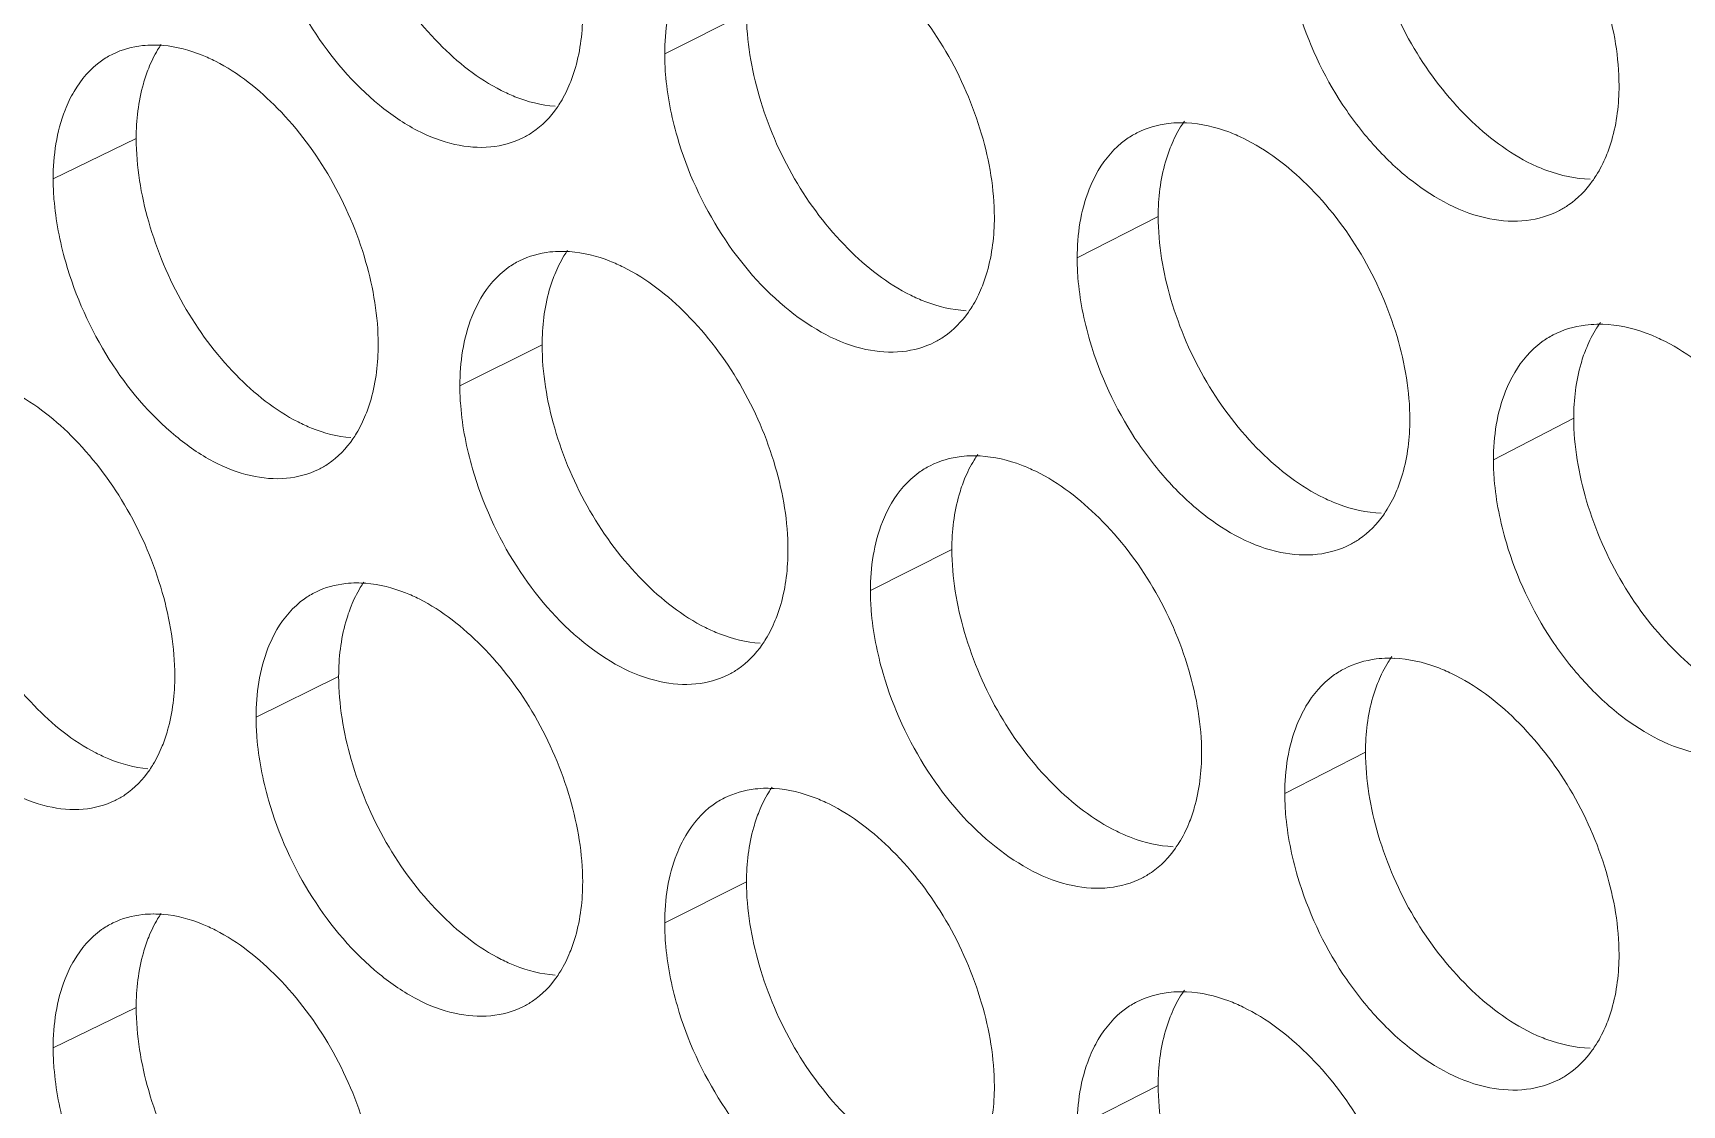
# Model space of a CAD drawing. Header units: millimetres. Extents: x 1177 to 4147, y 93 to 2194.
# Drawn here: x 2577.12 to 2592.06, y 910.21 to 919.93 of the extents above; entities that cross this region are included whole.
import ezdxf

# ---------------------------------------------------------------- set-up
doc = ezdxf.new("R2010")
doc.units = ezdxf.units.MM
doc.header["$LTSCALE"] = 0.1
doc.layers.get('0').update_dxf_attribs({"lineweight": 13})
doc.layers.add('标注', color=251, linetype='Continuous', lineweight=9)

# ---------------------------------------------------------------- blocks, each defined once
blk = doc.blocks.new('02')
at = {"layer": '标注'}
for p, q in [((4459.965, 905.711), (4458.906, 905.18)), ((4452.064, 904.085), (4450.989, 903.562)), ((4465.295, 903.076), (4464.246, 902.54)), ((4457.319, 901.413), (4456.254, 900.884)), ((4470.674, 900.466), (4469.635, 899.925)), ((4462.624, 898.765), (4461.569, 898.232)), ((4454.685, 897.121), (4453.616, 896.595)), ((4467.979, 896.142), (4466.934, 895.604)), ((4459.965, 894.461), (4458.906, 893.93)), ((4452.064, 892.835), (4450.989, 892.312)), ((4452.064, 892.835), (4450.989, 892.312)), ((4465.295, 891.826), (4464.246, 891.29))]:
    blk.add_line(p, q, dxfattribs=at)
for centre, radius, start, end in [((4452.287, 903.856), 1.439, 84.9711, 90.0516), ((4465.592, 902.801), 1.488, 87.2799, 90.7347), ((4457.571, 901.165), 1.459, 85.9113, 90.3279), ((4471.001, 900.172), 1.508, 88.1658, 91.0012), ((4462.906, 898.499), 1.478, 86.8291, 90.6001), ((4454.923, 896.882), 1.449, 85.444, 90.1903), ((4468.29, 895.858), 1.498, 87.7255, 90.8684), ((4460.232, 894.204), 1.468, 86.3729, 90.4645), ((4452.287, 892.606), 1.439, 84.9711, 90.0516), ((4452.287, 892.606), 1.439, 84.9711, 90.0516), ((4465.592, 891.551), 1.488, 87.2799, 90.7347)]:
    blk.add_arc(centre, radius, start, end, dxfattribs=at)
for points, knots in [([(4471.261, 904.77), (4471.261, 905.133), (4471.129, 905.884), (4470.671, 906.929), (4469.985, 907.813), (4469.401, 908.261), (4469.094, 908.408)], [0, 0, 0, 0, 0.246187, 0.510161, 0.768649, 1, 1, 1, 1]), ([(4471.261, 904.77), (4471.261, 905.133), (4471.129, 905.884), (4470.671, 906.929), (4469.985, 907.813), (4469.401, 908.261), (4469.094, 908.408)], [0, 0, 0, 0, 0.246187, 0.510161, 0.768649, 1, 1, 1, 1]), ([(4454.685, 908.371), (4454.685, 908.008), (4454.813, 907.256), (4455.256, 906.206), (4455.921, 905.314), (4456.491, 904.857), (4456.791, 904.706)], [0, 0, 0, 0, 0.247397, 0.512334, 0.770535, 1, 1, 1, 1]), ([(4467.979, 907.392), (4467.979, 907.03), (4468.109, 906.279), (4468.564, 905.233), (4469.246, 904.347), (4469.828, 903.9), (4470.134, 903.752)], [0, 0, 0, 0, 0.246491, 0.510612, 0.768939, 1, 1, 1, 1]), ([(4467.979, 907.392), (4467.979, 907.03), (4468.109, 906.279), (4468.564, 905.233), (4469.246, 904.347), (4469.828, 903.9), (4470.134, 903.752)], [0, 0, 0, 0, 0.246491, 0.510612, 0.768939, 1, 1, 1, 1]), ([(4453.778, 906.769), (4453.905, 906.325), (4454.28, 905.492), (4455.002, 904.643), (4455.671, 904.181), (4456.166, 903.99), (4456.644, 903.949), (4456.941, 904.029), (4457.07, 904.093)], [0, 0, 0, 0, 0.294183, 0.574014, 0.698487, 0.809259, 0.908301, 1, 1, 1, 1]), ([(4463.174, 903.066), (4463.174, 903.428), (4463.043, 904.18), (4462.592, 905.228), (4461.916, 906.116), (4461.339, 906.569), (4461.036, 906.719)], [0, 0, 0, 0, 0.246729, 0.511193, 0.769606, 1, 1, 1, 1]), ([(4459.178, 906.311), (4459.133, 906.234), (4458.964, 905.881), (4458.906, 905.481), (4458.906, 905.18)], [0, 0, 0, 0, 0.228131, 1, 1, 1, 1]), ([(4457.68, 904.799), (4457.707, 904.866), (4457.807, 905.16), (4457.844, 905.473), (4457.844, 905.711)], [0, 0, 0, 0, 0.232922, 1, 1, 1, 1]), ([(4459.965, 905.711), (4459.965, 905.348), (4460.094, 904.597), (4460.542, 903.548), (4461.214, 902.658), (4461.789, 902.205), (4462.091, 902.056)], [0, 0, 0, 0, 0.247033, 0.511643, 0.769894, 1, 1, 1, 1]), ([(4467.1, 905.78), (4467.232, 905.335), (4467.528, 904.694), (4468.087, 903.974), (4468.68, 903.413), (4469.366, 903.037), (4470.055, 902.997), (4470.357, 903.085), (4470.489, 903.153)], [0, 0, 0, 0, 0.29218, 0.435922, 0.57205, 0.806581, 0.906826, 1, 1, 1, 1]), ([(4467.1, 905.78), (4467.232, 905.335), (4467.528, 904.694), (4468.087, 903.974), (4468.68, 903.413), (4469.366, 903.037), (4470.055, 902.997), (4470.357, 903.085), (4470.489, 903.153)], [0, 0, 0, 0, 0.29218, 0.435922, 0.57205, 0.806581, 0.906826, 1, 1, 1, 1]), ([(4452.286, 905.295), (4452.239, 905.295), (4452.06, 905.286), (4451.882, 905.237), (4451.762, 905.179)], [0, 0, 0, 0, 0.258402, 1, 1, 1, 1]), ([(4452.387, 905.303), (4452.371, 905.28), (4452.309, 905.182), (4452.258, 905.078), (4452.226, 904.996)], [0, 0, 0, 0, 0.242465, 1, 1, 1, 1]), ([(4453.089, 905.086), (4453.033, 905.114), (4452.819, 905.213), (4452.586, 905.275), (4452.413, 905.29)], [0, 0, 0, 0, 0.266651, 1, 1, 1, 1]), ([(4451.762, 905.179), (4451.711, 905.154), (4451.508, 905.034), (4451.349, 904.847), (4451.259, 904.694)], [0, 0, 0, 0, 0.242161, 1, 1, 1, 1]), ([(4452.226, 904.996), (4452.199, 904.93), (4452.1, 904.636), (4452.064, 904.323), (4452.064, 904.085)], [0, 0, 0, 0, 0.232536, 1, 1, 1, 1]), ([(4455.197, 901.418), (4455.197, 901.781), (4455.069, 902.532), (4454.624, 903.582), (4453.958, 904.475), (4453.389, 904.933), (4453.089, 905.086)], [0, 0, 0, 0, 0.247276, 0.512232, 0.770569, 1, 1, 1, 1]), ([(4458.906, 905.18), (4458.906, 905.093), (4458.921, 904.73), (4458.993, 904.37), (4459.07, 904.104)], [0, 0, 0, 0, 0.238567, 1, 1, 1, 1]), ([(4457.513, 904.487), (4457.529, 904.51), (4457.594, 904.61), (4457.646, 904.716), (4457.68, 904.799)], [0, 0, 0, 0, 0.242584, 1, 1, 1, 1]), ([(4471.094, 903.857), (4471.122, 903.924), (4471.224, 904.218), (4471.261, 904.532), (4471.261, 904.77)], [0, 0, 0, 0, 0.233669, 1, 1, 1, 1]), ([(4471.094, 903.857), (4471.122, 903.924), (4471.224, 904.218), (4471.261, 904.532), (4471.261, 904.77)], [0, 0, 0, 0, 0.233669, 1, 1, 1, 1]), ([(4451.259, 904.694), (4451.214, 904.617), (4451.046, 904.263), (4450.989, 903.863), (4450.989, 903.562)], [0, 0, 0, 0, 0.227393, 1, 1, 1, 1]), ([(4456.791, 904.706), (4456.849, 904.677), (4457.069, 904.577), (4457.309, 904.516), (4457.486, 904.503)], [0, 0, 0, 0, 0.266655, 1, 1, 1, 1]), ([(4457.07, 904.093), (4457.113, 904.115), (4457.286, 904.215), (4457.428, 904.363), (4457.513, 904.487)], [0, 0, 0, 0, 0.244338, 1, 1, 1, 1]), ([(4465.018, 904.157), (4464.967, 904.131), (4464.767, 904.009), (4464.609, 903.823), (4464.519, 903.67)], [0, 0, 0, 0, 0.243008, 1, 1, 1, 1]), ([(4465.573, 904.289), (4465.523, 904.288), (4465.333, 904.276), (4465.144, 904.221), (4465.018, 904.157)], [0, 0, 0, 0, 0.258456, 1, 1, 1, 1]), ([(4465.634, 904.309), (4465.617, 904.284), (4465.55, 904.183), (4465.496, 904.074), (4465.461, 903.989)], [0, 0, 0, 0, 0.242742, 1, 1, 1, 1]), ([(4466.395, 904.089), (4466.334, 904.119), (4466.101, 904.22), (4465.849, 904.278), (4465.662, 904.287)], [0, 0, 0, 0, 0.266777, 1, 1, 1, 1]), ([(4452.064, 904.085), (4452.064, 903.722), (4452.191, 902.97), (4452.632, 901.919), (4453.293, 901.025), (4453.861, 900.567), (4454.16, 900.415)], [0, 0, 0, 0, 0.24758, 0.512681, 0.770856, 1, 1, 1, 1]), ([(4459.07, 904.104), (4459.198, 903.66), (4459.581, 902.825), (4460.418, 901.85), (4461.291, 901.35), (4461.971, 901.299), (4462.27, 901.382), (4462.4, 901.448)], [0, 0, 0, 0, 0.293762, 0.573619, 0.807925, 0.907583, 1, 1, 1, 1]), ([(4465.461, 903.989), (4465.433, 903.922), (4465.332, 903.628), (4465.295, 903.314), (4465.295, 903.076)], [0, 0, 0, 0, 0.233282, 1, 1, 1, 1]), ([(4468.553, 900.446), (4468.553, 900.808), (4468.422, 901.56), (4467.966, 902.606), (4467.283, 903.491), (4466.701, 903.94), (4466.395, 904.089)], [0, 0, 0, 0, 0.246367, 0.510504, 0.768967, 1, 1, 1, 1]), ([(4470.134, 903.752), (4470.197, 903.722), (4470.436, 903.62), (4470.695, 903.563), (4470.886, 903.557)], [0, 0, 0, 0, 0.266739, 1, 1, 1, 1]), ([(4470.134, 903.752), (4470.197, 903.722), (4470.436, 903.62), (4470.695, 903.563), (4470.886, 903.557)], [0, 0, 0, 0, 0.266739, 1, 1, 1, 1]), ([(4470.915, 903.532), (4470.933, 903.556), (4471.002, 903.659), (4471.058, 903.77), (4471.094, 903.857)], [0, 0, 0, 0, 0.242883, 1, 1, 1, 1]), ([(4470.915, 903.532), (4470.933, 903.556), (4471.002, 903.659), (4471.058, 903.77), (4471.094, 903.857)], [0, 0, 0, 0, 0.242883, 1, 1, 1, 1]), ([(4450.989, 903.562), (4450.989, 903.475), (4451.005, 903.111), (4451.075, 902.751), (4451.151, 902.485)], [0, 0, 0, 0, 0.238471, 1, 1, 1, 1]), ([(4464.519, 903.67), (4464.474, 903.593), (4464.304, 903.24), (4464.246, 902.841), (4464.246, 902.54)], [0, 0, 0, 0, 0.228624, 1, 1, 1, 1]), ([(4470.489, 903.153), (4470.53, 903.175), (4470.694, 903.274), (4470.831, 903.414), (4470.915, 903.532)], [0, 0, 0, 0, 0.245281, 1, 1, 1, 1]), ([(4470.489, 903.153), (4470.53, 903.175), (4470.694, 903.274), (4470.831, 903.414), (4470.915, 903.532)], [0, 0, 0, 0, 0.245281, 1, 1, 1, 1]), ([(4463.008, 902.153), (4463.036, 902.22), (4463.137, 902.514), (4463.174, 902.828), (4463.174, 903.066)], [0, 0, 0, 0, 0.233221, 1, 1, 1, 1]), ([(4465.295, 903.076), (4465.295, 902.713), (4465.425, 901.962), (4465.878, 900.915), (4466.556, 900.028), (4467.136, 899.579), (4467.441, 899.431)], [0, 0, 0, 0, 0.246671, 0.510955, 0.769257, 1, 1, 1, 1]), ([(4457.563, 902.624), (4457.516, 902.624), (4457.332, 902.613), (4457.149, 902.562), (4457.027, 902.502)], [0, 0, 0, 0, 0.258421, 1, 1, 1, 1]), ([(4457.648, 902.637), (4457.632, 902.613), (4457.568, 902.514), (4457.516, 902.407), (4457.482, 902.325)], [0, 0, 0, 0, 0.242569, 1, 1, 1, 1]), ([(4451.151, 902.485), (4451.278, 902.042), (4451.649, 901.209), (4452.367, 900.359), (4453.032, 899.895), (4453.524, 899.702), (4454, 899.659), (4454.295, 899.737), (4454.423, 899.8)], [0, 0, 0, 0, 0.294634, 0.574682, 0.699134, 0.809777, 0.908589, 1, 1, 1, 1]), ([(4457.027, 902.502), (4456.976, 902.476), (4456.774, 902.355), (4456.616, 902.169), (4456.526, 902.016)], [0, 0, 0, 0, 0.242512, 1, 1, 1, 1]), ([(4458.374, 902.418), (4458.316, 902.447), (4458.094, 902.547), (4457.853, 902.608), (4457.675, 902.62)], [0, 0, 0, 0, 0.266713, 1, 1, 1, 1]), ([(4460.502, 898.76), (4460.502, 899.123), (4460.373, 899.875), (4459.923, 900.923), (4459.251, 901.813), (4458.677, 902.267), (4458.374, 902.418)], [0, 0, 0, 0, 0.246911, 0.511538, 0.769926, 1, 1, 1, 1]), ([(4464.246, 902.54), (4464.246, 902.453), (4464.261, 902.09), (4464.333, 901.73), (4464.411, 901.465)], [0, 0, 0, 0, 0.238632, 1, 1, 1, 1]), ([(4457.482, 902.325), (4457.455, 902.258), (4457.355, 901.964), (4457.319, 901.65), (4457.319, 901.413)], [0, 0, 0, 0, 0.232835, 1, 1, 1, 1]), ([(4456.526, 902.016), (4456.481, 901.939), (4456.312, 901.585), (4456.254, 901.186), (4456.254, 900.884)], [0, 0, 0, 0, 0.227885, 1, 1, 1, 1]), ([(4462.091, 902.056), (4462.151, 902.026), (4462.379, 901.925), (4462.626, 901.866), (4462.809, 901.855)], [0, 0, 0, 0, 0.2667, 1, 1, 1, 1]), ([(4462.837, 901.836), (4462.854, 901.86), (4462.92, 901.96), (4462.974, 902.069), (4463.008, 902.153)], [0, 0, 0, 0, 0.242697, 1, 1, 1, 1]), ([(4462.4, 901.448), (4462.443, 901.47), (4462.612, 901.569), (4462.752, 901.715), (4462.837, 901.836)], [0, 0, 0, 0, 0.244733, 1, 1, 1, 1]), ([(4470.974, 901.68), (4470.924, 901.679), (4470.728, 901.666), (4470.535, 901.609), (4470.407, 901.542)], [0, 0, 0, 0, 0.258483, 1, 1, 1, 1]), ([(4471.019, 901.704), (4471.002, 901.68), (4470.933, 901.577), (4470.877, 901.466), (4470.842, 901.38)], [0, 0, 0, 0, 0.242868, 1, 1, 1, 1]), ([(4471.804, 901.484), (4471.742, 901.514), (4471.501, 901.616), (4471.24, 901.674), (4471.049, 901.68)], [0, 0, 0, 0, 0.266802, 1, 1, 1, 1]), ([(4455.034, 900.507), (4455.062, 900.573), (4455.161, 900.867), (4455.197, 901.18), (4455.197, 901.418)], [0, 0, 0, 0, 0.232772, 1, 1, 1, 1]), ([(4457.319, 901.413), (4457.319, 901.05), (4457.447, 900.298), (4457.893, 899.249), (4458.561, 898.358), (4459.134, 897.903), (4459.435, 897.752)], [0, 0, 0, 0, 0.247215, 0.511988, 0.770214, 1, 1, 1, 1]), ([(4464.411, 901.465), (4464.542, 901.02), (4464.836, 900.38), (4465.392, 899.659), (4465.981, 899.097), (4466.662, 898.719), (4467.348, 898.674), (4467.649, 898.761), (4467.78, 898.828)], [0, 0, 0, 0, 0.292621, 0.4365, 0.572692, 0.807081, 0.907102, 1, 1, 1, 1]), ([(4470.407, 901.542), (4470.356, 901.515), (4470.157, 901.392), (4470, 901.207), (4469.91, 901.055)], [0, 0, 0, 0, 0.24332, 1, 1, 1, 1]), ([(4470.842, 901.38), (4470.814, 901.313), (4470.712, 901.018), (4470.674, 900.704), (4470.674, 900.466)], [0, 0, 0, 0, 0.233581, 1, 1, 1, 1]), ([(4473.982, 897.851), (4473.982, 898.214), (4473.849, 898.965), (4473.388, 900.009), (4472.699, 900.892), (4472.112, 901.337), (4471.804, 901.484)], [0, 0, 0, 0, 0.246007, 0.509819, 0.768332, 1, 1, 1, 1]), ([(4469.91, 901.055), (4469.864, 900.978), (4469.694, 900.625), (4469.635, 900.226), (4469.635, 899.925)], [0, 0, 0, 0, 0.229116, 1, 1, 1, 1]), ([(4452.564, 897.131), (4452.564, 897.494), (4452.436, 898.246), (4451.993, 899.297), (4451.331, 900.191), (4450.765, 900.65), (4450.466, 900.804)], [0, 0, 0, 0, 0.24746, 0.512581, 0.770891, 1, 1, 1, 1]), ([(4456.254, 900.884), (4456.254, 900.798), (4456.27, 900.434), (4456.341, 900.074), (4456.418, 899.808)], [0, 0, 0, 0, 0.238534, 1, 1, 1, 1]), ([(4454.87, 900.197), (4454.886, 900.22), (4454.949, 900.319), (4455.001, 900.424), (4455.034, 900.507)], [0, 0, 0, 0, 0.242531, 1, 1, 1, 1]), ([(4454.16, 900.415), (4454.217, 900.386), (4454.433, 900.287), (4454.669, 900.226), (4454.843, 900.212)], [0, 0, 0, 0, 0.266627, 1, 1, 1, 1]), ([(4468.386, 899.533), (4468.414, 899.6), (4468.516, 899.894), (4468.553, 900.208), (4468.553, 900.446)], [0, 0, 0, 0, 0.233519, 1, 1, 1, 1]), ([(4470.674, 900.466), (4470.674, 900.103), (4470.806, 899.352), (4471.263, 898.307), (4471.948, 897.423), (4472.533, 896.977), (4472.84, 896.831)], [0, 0, 0, 0, 0.246312, 0.510271, 0.768623, 1, 1, 1, 1]), ([(4454.423, 899.8), (4454.467, 899.821), (4454.641, 899.922), (4454.784, 900.072), (4454.87, 900.197)], [0, 0, 0, 0, 0.244132, 1, 1, 1, 1]), ([(4462.342, 899.849), (4462.291, 899.823), (4462.09, 899.701), (4461.932, 899.516), (4461.842, 899.363)], [0, 0, 0, 0, 0.242847, 1, 1, 1, 1]), ([(4462.89, 899.977), (4462.842, 899.977), (4462.653, 899.966), (4462.467, 899.912), (4462.342, 899.849)], [0, 0, 0, 0, 0.258444, 1, 1, 1, 1]), ([(4462.96, 899.995), (4462.943, 899.971), (4462.877, 899.87), (4462.823, 899.762), (4462.789, 899.678)], [0, 0, 0, 0, 0.242682, 1, 1, 1, 1]), ([(4463.709, 899.776), (4463.649, 899.805), (4463.42, 899.906), (4463.171, 899.965), (4462.988, 899.975)], [0, 0, 0, 0, 0.266759, 1, 1, 1, 1]), ([(4469.635, 899.925), (4469.635, 899.838), (4469.651, 899.475), (4469.724, 899.116), (4469.802, 898.851)], [0, 0, 0, 0, 0.238699, 1, 1, 1, 1]), ([(4449.455, 899.805), (4449.455, 899.442), (4449.582, 898.69), (4450.02, 897.639), (4450.678, 896.744), (4451.243, 896.284), (4451.541, 896.13)], [0, 0, 0, 0, 0.247764, 0.513029, 0.771178, 1, 1, 1, 1]), ([(4456.418, 899.808), (4456.546, 899.365), (4456.925, 898.53), (4457.757, 897.553), (4458.624, 897.051), (4459.301, 896.996), (4459.599, 897.077), (4459.729, 897.142)], [0, 0, 0, 0, 0.294207, 0.574275, 0.808437, 0.907868, 1, 1, 1, 1]), ([(4462.789, 899.678), (4462.761, 899.611), (4462.661, 899.317), (4462.624, 899.003), (4462.624, 898.765)], [0, 0, 0, 0, 0.233133, 1, 1, 1, 1]), ([(4465.857, 896.128), (4465.857, 896.49), (4465.726, 897.242), (4465.272, 898.288), (4464.593, 899.176), (4464.014, 899.626), (4463.709, 899.776)], [0, 0, 0, 0, 0.246547, 0.510848, 0.769286, 1, 1, 1, 1]), ([(4467.441, 899.431), (4467.503, 899.401), (4467.738, 899.299), (4467.993, 899.241), (4468.181, 899.233)], [0, 0, 0, 0, 0.26673, 1, 1, 1, 1]), ([(4468.21, 899.21), (4468.227, 899.234), (4468.295, 899.337), (4468.351, 899.447), (4468.386, 899.533)], [0, 0, 0, 0, 0.242819, 1, 1, 1, 1]), ([(4461.842, 899.363), (4461.797, 899.286), (4461.628, 898.932), (4461.569, 898.533), (4461.569, 898.232)], [0, 0, 0, 0, 0.228378, 1, 1, 1, 1]), ([(4467.78, 898.828), (4467.822, 898.85), (4467.988, 898.949), (4468.126, 899.091), (4468.21, 899.21)], [0, 0, 0, 0, 0.245104, 1, 1, 1, 1]), ([(4469.802, 898.851), (4469.934, 898.406), (4470.232, 897.765), (4470.795, 897.046), (4471.392, 896.485), (4472.082, 896.112), (4472.774, 896.075), (4473.078, 896.165), (4473.209, 896.234)], [0, 0, 0, 0, 0.291742, 0.435347, 0.571412, 0.806086, 0.906551, 1, 1, 1, 1]), ([(4460.338, 897.848), (4460.365, 897.915), (4460.466, 898.209), (4460.502, 898.522), (4460.502, 898.76)], [0, 0, 0, 0, 0.233071, 1, 1, 1, 1]), ([(4462.624, 898.765), (4462.624, 898.402), (4462.754, 897.651), (4463.204, 896.603), (4463.879, 895.715), (4464.456, 895.264), (4464.76, 895.115)], [0, 0, 0, 0, 0.246852, 0.511298, 0.769575, 1, 1, 1, 1]), ([(4448.537, 898.208), (4448.662, 897.765), (4449.032, 896.932), (4449.744, 896.081), (4450.405, 895.615), (4450.894, 895.42), (4451.368, 895.374), (4451.662, 895.451), (4451.79, 895.513)], [0, 0, 0, 0, 0.295087, 0.575352, 0.699785, 0.810298, 0.90888, 1, 1, 1, 1]), ([(4454.388, 898.212), (4454.337, 898.187), (4454.135, 898.067), (4453.976, 897.88), (4453.886, 897.727)], [0, 0, 0, 0, 0.242339, 1, 1, 1, 1]), ([(4454.918, 898.331), (4454.871, 898.331), (4454.69, 898.322), (4454.509, 898.272), (4454.388, 898.212)], [0, 0, 0, 0, 0.258411, 1, 1, 1, 1]), ([(4455.011, 898.342), (4454.995, 898.318), (4454.932, 898.22), (4454.881, 898.114), (4454.848, 898.032)], [0, 0, 0, 0, 0.242516, 1, 1, 1, 1]), ([(4455.726, 898.124), (4455.669, 898.153), (4455.45, 898.252), (4455.213, 898.313), (4455.038, 898.327)], [0, 0, 0, 0, 0.266684, 1, 1, 1, 1]), ([(4461.569, 898.232), (4461.569, 898.145), (4461.585, 897.782), (4461.657, 897.422), (4461.734, 897.157)], [0, 0, 0, 0, 0.238599, 1, 1, 1, 1]), ([(4454.848, 898.032), (4454.821, 897.966), (4454.721, 897.672), (4454.685, 897.358), (4454.685, 897.121)], [0, 0, 0, 0, 0.232686, 1, 1, 1, 1]), ([(4457.844, 894.461), (4457.844, 894.824), (4457.715, 895.575), (4457.268, 896.625), (4456.598, 897.516), (4456.027, 897.972), (4455.726, 898.124)], [0, 0, 0, 0, 0.247093, 0.511885, 0.770247, 1, 1, 1, 1]), ([(4453.886, 897.727), (4453.841, 897.65), (4453.673, 897.296), (4453.616, 896.896), (4453.616, 896.595)], [0, 0, 0, 0, 0.227639, 1, 1, 1, 1]), ([(4459.435, 897.752), (4459.494, 897.723), (4459.718, 897.623), (4459.961, 897.563), (4460.141, 897.551)], [0, 0, 0, 0, 0.266679, 1, 1, 1, 1]), ([(4460.169, 897.533), (4460.185, 897.557), (4460.25, 897.657), (4460.304, 897.765), (4460.338, 897.848)], [0, 0, 0, 0, 0.24264, 1, 1, 1, 1]), ([(4459.729, 897.142), (4459.772, 897.164), (4459.942, 897.264), (4460.083, 897.411), (4460.169, 897.533)], [0, 0, 0, 0, 0.244538, 1, 1, 1, 1]), ([(4468.267, 897.356), (4468.217, 897.356), (4468.024, 897.343), (4467.834, 897.287), (4467.706, 897.221)], [0, 0, 0, 0, 0.258469, 1, 1, 1, 1]), ([(4468.32, 897.378), (4468.303, 897.354), (4468.236, 897.252), (4468.18, 897.142), (4468.145, 897.056)], [0, 0, 0, 0, 0.242804, 1, 1, 1, 1]), ([(4469.094, 897.158), (4469.032, 897.188), (4468.795, 897.29), (4468.538, 897.348), (4468.349, 897.355)], [0, 0, 0, 0, 0.266791, 1, 1, 1, 1]), ([(4452.401, 896.22), (4452.428, 896.287), (4452.528, 896.58), (4452.564, 896.893), (4452.564, 897.131)], [0, 0, 0, 0, 0.232623, 1, 1, 1, 1]), ([(4454.685, 897.121), (4454.685, 896.758), (4454.813, 896.006), (4455.256, 894.956), (4455.921, 894.064), (4456.491, 893.607), (4456.791, 893.456)], [0, 0, 0, 0, 0.247397, 0.512334, 0.770535, 1, 1, 1, 1]), ([(4461.734, 897.157), (4461.864, 896.712), (4462.249, 895.877), (4463.091, 894.902), (4463.97, 894.406), (4464.653, 894.359), (4464.954, 894.443), (4465.084, 894.51)], [0, 0, 0, 0, 0.293319, 0.572966, 0.807416, 0.907301, 1, 1, 1, 1]), ([(4467.706, 897.221), (4467.656, 897.195), (4467.456, 897.072), (4467.298, 896.887), (4467.208, 896.734)], [0, 0, 0, 0, 0.243166, 1, 1, 1, 1]), ([(4471.261, 893.52), (4471.261, 893.883), (4471.129, 894.634), (4470.671, 895.679), (4469.985, 896.563), (4469.401, 897.011), (4469.094, 897.158)], [0, 0, 0, 0, 0.246187, 0.510161, 0.768649, 1, 1, 1, 1]), ([(4468.145, 897.056), (4468.117, 896.989), (4468.016, 896.695), (4467.979, 896.381), (4467.979, 896.142)], [0, 0, 0, 0, 0.233432, 1, 1, 1, 1]), ([(4467.208, 896.734), (4467.163, 896.657), (4466.993, 896.304), (4466.934, 895.905), (4466.934, 895.604)], [0, 0, 0, 0, 0.22887, 1, 1, 1, 1]), ([(4453.616, 896.595), (4453.616, 896.508), (4453.631, 896.145), (4453.702, 895.785), (4453.778, 895.519)], [0, 0, 0, 0, 0.238502, 1, 1, 1, 1]), ([(4452.239, 895.913), (4452.255, 895.936), (4452.317, 896.034), (4452.369, 896.139), (4452.401, 896.22)], [0, 0, 0, 0, 0.242481, 1, 1, 1, 1]), ([(4451.541, 896.13), (4451.597, 896.102), (4451.81, 896.003), (4452.041, 895.941), (4452.213, 895.926)], [0, 0, 0, 0, 0.266595, 1, 1, 1, 1]), ([(4465.691, 895.215), (4465.719, 895.282), (4465.82, 895.576), (4465.857, 895.89), (4465.857, 896.128)], [0, 0, 0, 0, 0.23337, 1, 1, 1, 1]), ([(4467.979, 896.142), (4467.979, 895.78), (4468.109, 895.029), (4468.564, 893.983), (4469.246, 893.097), (4469.828, 892.65), (4470.134, 892.502)], [0, 0, 0, 0, 0.246491, 0.510612, 0.768939, 1, 1, 1, 1]), ([(4451.79, 895.513), (4451.834, 895.535), (4452.009, 895.635), (4452.153, 895.787), (4452.239, 895.913)], [0, 0, 0, 0, 0.24392, 1, 1, 1, 1]), ([(4460.221, 895.673), (4460.172, 895.672), (4459.986, 895.661), (4459.802, 895.609), (4459.679, 895.547)], [0, 0, 0, 0, 0.258432, 1, 1, 1, 1]), ([(4460.298, 895.688), (4460.281, 895.664), (4460.216, 895.564), (4460.163, 895.457), (4460.129, 895.373)], [0, 0, 0, 0, 0.242625, 1, 1, 1, 1]), ([(4461.036, 895.469), (4460.977, 895.498), (4460.751, 895.598), (4460.506, 895.658), (4460.325, 895.67)], [0, 0, 0, 0, 0.266738, 1, 1, 1, 1]), ([(4466.934, 895.604), (4466.934, 895.518), (4466.95, 895.155), (4467.022, 894.795), (4467.1, 894.53)], [0, 0, 0, 0, 0.238665, 1, 1, 1, 1]), ([(4453.778, 895.519), (4453.905, 895.075), (4454.28, 894.242), (4455.002, 893.393), (4455.671, 892.931), (4456.166, 892.74), (4456.644, 892.699), (4456.941, 892.779), (4457.07, 892.843)], [0, 0, 0, 0, 0.294183, 0.574014, 0.698487, 0.809259, 0.908301, 1, 1, 1, 1]), ([(4459.679, 895.547), (4459.628, 895.522), (4459.426, 895.4), (4459.268, 895.214), (4459.178, 895.061)], [0, 0, 0, 0, 0.242682, 1, 1, 1, 1]), ([(4460.129, 895.373), (4460.102, 895.306), (4460.002, 895.012), (4459.965, 894.699), (4459.965, 894.461)], [0, 0, 0, 0, 0.232984, 1, 1, 1, 1]), ([(4463.174, 891.816), (4463.174, 892.178), (4463.043, 892.93), (4462.592, 893.978), (4461.916, 894.866), (4461.339, 895.319), (4461.036, 895.469)], [0, 0, 0, 0, 0.246729, 0.511193, 0.769606, 1, 1, 1, 1]), ([(4465.517, 894.895), (4465.534, 894.919), (4465.601, 895.02), (4465.656, 895.13), (4465.691, 895.215)], [0, 0, 0, 0, 0.242757, 1, 1, 1, 1]), ([(4459.178, 895.061), (4459.133, 894.984), (4458.964, 894.631), (4458.906, 894.231), (4458.906, 893.93)], [0, 0, 0, 0, 0.228131, 1, 1, 1, 1]), ([(4464.76, 895.115), (4464.821, 895.085), (4465.052, 894.984), (4465.304, 894.925), (4465.489, 894.916)], [0, 0, 0, 0, 0.266716, 1, 1, 1, 1]), ([(4465.084, 894.51), (4465.126, 894.532), (4465.294, 894.631), (4465.433, 894.775), (4465.517, 894.895)], [0, 0, 0, 0, 0.244921, 1, 1, 1, 1]), ([(4467.1, 894.53), (4467.232, 894.085), (4467.528, 893.444), (4468.087, 892.724), (4468.68, 892.163), (4469.366, 891.787), (4470.055, 891.747), (4470.357, 891.835), (4470.489, 891.903)], [0, 0, 0, 0, 0.29218, 0.435922, 0.57205, 0.806581, 0.906826, 1, 1, 1, 1]), ([(4457.68, 893.549), (4457.707, 893.616), (4457.807, 893.91), (4457.844, 894.223), (4457.844, 894.461)], [0, 0, 0, 0, 0.232922, 1, 1, 1, 1]), ([(4459.965, 894.461), (4459.965, 894.098), (4460.094, 893.347), (4460.542, 892.298), (4461.214, 891.408), (4461.789, 890.955), (4462.091, 890.806)], [0, 0, 0, 0, 0.247033, 0.511643, 0.769894, 1, 1, 1, 1]), ([(4451.762, 893.929), (4451.711, 893.904), (4451.508, 893.784), (4451.349, 893.597), (4451.259, 893.444)], [0, 0, 0, 0, 0.242161, 1, 1, 1, 1]), ([(4451.762, 893.929), (4451.711, 893.904), (4451.508, 893.784), (4451.349, 893.597), (4451.259, 893.444)], [0, 0, 0, 0, 0.242161, 1, 1, 1, 1]), ([(4452.286, 894.045), (4452.239, 894.045), (4452.06, 894.036), (4451.882, 893.987), (4451.762, 893.929)], [0, 0, 0, 0, 0.258402, 1, 1, 1, 1]), ([(4452.286, 894.045), (4452.239, 894.045), (4452.06, 894.036), (4451.882, 893.987), (4451.762, 893.929)], [0, 0, 0, 0, 0.258402, 1, 1, 1, 1]), ([(4452.387, 894.053), (4452.371, 894.03), (4452.309, 893.932), (4452.258, 893.828), (4452.226, 893.746)], [0, 0, 0, 0, 0.242465, 1, 1, 1, 1]), ([(4452.387, 894.053), (4452.371, 894.03), (4452.309, 893.932), (4452.258, 893.828), (4452.226, 893.746)], [0, 0, 0, 0, 0.242465, 1, 1, 1, 1]), ([(4453.089, 893.836), (4453.033, 893.864), (4452.819, 893.963), (4452.586, 894.025), (4452.413, 894.04)], [0, 0, 0, 0, 0.266651, 1, 1, 1, 1]), ([(4453.089, 893.836), (4453.033, 893.864), (4452.819, 893.963), (4452.586, 894.025), (4452.413, 894.04)], [0, 0, 0, 0, 0.266651, 1, 1, 1, 1]), ([(4458.906, 893.93), (4458.906, 893.843), (4458.921, 893.48), (4458.993, 893.12), (4459.07, 892.854)], [0, 0, 0, 0, 0.238567, 1, 1, 1, 1]), ([(4452.226, 893.746), (4452.199, 893.68), (4452.1, 893.386), (4452.064, 893.073), (4452.064, 892.835)], [0, 0, 0, 0, 0.232536, 1, 1, 1, 1]), ([(4452.226, 893.746), (4452.199, 893.68), (4452.1, 893.386), (4452.064, 893.073), (4452.064, 892.835)], [0, 0, 0, 0, 0.232536, 1, 1, 1, 1]), ([(4455.197, 890.168), (4455.197, 890.531), (4455.069, 891.282), (4454.624, 892.332), (4453.958, 893.225), (4453.389, 893.683), (4453.089, 893.836)], [0, 0, 0, 0, 0.247276, 0.512232, 0.770569, 1, 1, 1, 1]), ([(4455.197, 890.168), (4455.197, 890.531), (4455.069, 891.282), (4454.624, 892.332), (4453.958, 893.225), (4453.389, 893.683), (4453.089, 893.836)], [0, 0, 0, 0, 0.247276, 0.512232, 0.770569, 1, 1, 1, 1]), ([(4451.259, 893.444), (4451.214, 893.367), (4451.046, 893.013), (4450.989, 892.613), (4450.989, 892.312)], [0, 0, 0, 0, 0.227393, 1, 1, 1, 1]), ([(4451.259, 893.444), (4451.214, 893.367), (4451.046, 893.013), (4450.989, 892.613), (4450.989, 892.312)], [0, 0, 0, 0, 0.227393, 1, 1, 1, 1]), ([(4456.791, 893.456), (4456.849, 893.427), (4457.069, 893.327), (4457.309, 893.266), (4457.486, 893.253)], [0, 0, 0, 0, 0.266655, 1, 1, 1, 1]), ([(4457.513, 893.237), (4457.529, 893.26), (4457.594, 893.36), (4457.646, 893.466), (4457.68, 893.549)], [0, 0, 0, 0, 0.242584, 1, 1, 1, 1]), ([(4471.094, 892.607), (4471.122, 892.674), (4471.224, 892.968), (4471.261, 893.282), (4471.261, 893.52)], [0, 0, 0, 0, 0.233669, 1, 1, 1, 1]), ([(4457.07, 892.843), (4457.113, 892.865), (4457.286, 892.965), (4457.428, 893.113), (4457.513, 893.237)], [0, 0, 0, 0, 0.244338, 1, 1, 1, 1]), ([(4465.573, 893.039), (4465.523, 893.038), (4465.333, 893.026), (4465.144, 892.971), (4465.018, 892.907)], [0, 0, 0, 0, 0.258456, 1, 1, 1, 1]), ([(4465.634, 893.059), (4465.617, 893.034), (4465.55, 892.933), (4465.496, 892.824), (4465.461, 892.739)], [0, 0, 0, 0, 0.242742, 1, 1, 1, 1]), ([(4466.395, 892.839), (4466.334, 892.869), (4466.101, 892.97), (4465.849, 893.028), (4465.662, 893.037)], [0, 0, 0, 0, 0.266777, 1, 1, 1, 1]), ([(4452.064, 892.835), (4452.064, 892.472), (4452.191, 891.72), (4452.632, 890.669), (4453.293, 889.775), (4453.861, 889.317), (4454.16, 889.165)], [0, 0, 0, 0, 0.24758, 0.512681, 0.770856, 1, 1, 1, 1]), ([(4452.064, 892.835), (4452.064, 892.472), (4452.191, 891.72), (4452.632, 890.669), (4453.293, 889.775), (4453.861, 889.317), (4454.16, 889.165)], [0, 0, 0, 0, 0.24758, 0.512681, 0.770856, 1, 1, 1, 1]), ([(4459.07, 892.854), (4459.198, 892.41), (4459.581, 891.575), (4460.418, 890.6), (4461.291, 890.1), (4461.971, 890.049), (4462.27, 890.132), (4462.4, 890.198)], [0, 0, 0, 0, 0.293762, 0.573619, 0.807925, 0.907583, 1, 1, 1, 1]), ([(4465.018, 892.907), (4464.967, 892.881), (4464.767, 892.759), (4464.609, 892.573), (4464.519, 892.42)], [0, 0, 0, 0, 0.243008, 1, 1, 1, 1]), ([(4468.553, 889.196), (4468.553, 889.558), (4468.422, 890.31), (4467.966, 891.356), (4467.283, 892.241), (4466.701, 892.69), (4466.395, 892.839)], [0, 0, 0, 0, 0.246367, 0.510504, 0.768967, 1, 1, 1, 1]), ([(4465.461, 892.739), (4465.433, 892.672), (4465.332, 892.378), (4465.295, 892.064), (4465.295, 891.826)], [0, 0, 0, 0, 0.233282, 1, 1, 1, 1]), ([(4470.915, 892.282), (4470.933, 892.306), (4471.002, 892.409), (4471.058, 892.52), (4471.094, 892.607)], [0, 0, 0, 0, 0.242883, 1, 1, 1, 1]), ([(4464.519, 892.42), (4464.474, 892.343), (4464.304, 891.99), (4464.246, 891.591), (4464.246, 891.29)], [0, 0, 0, 0, 0.228624, 1, 1, 1, 1]), ([(4470.134, 892.502), (4470.197, 892.472), (4470.436, 892.37), (4470.695, 892.313), (4470.886, 892.307)], [0, 0, 0, 0, 0.266739, 1, 1, 1, 1]), ([(4450.989, 892.312), (4450.989, 892.225), (4451.005, 891.861), (4451.075, 891.501), (4451.151, 891.235)], [0, 0, 0, 0, 0.238471, 1, 1, 1, 1]), ([(4450.989, 892.312), (4450.989, 892.225), (4451.005, 891.861), (4451.075, 891.501), (4451.151, 891.235)], [0, 0, 0, 0, 0.238471, 1, 1, 1, 1]), ([(4470.489, 891.903), (4470.53, 891.925), (4470.694, 892.024), (4470.831, 892.164), (4470.915, 892.282)], [0, 0, 0, 0, 0.245281, 1, 1, 1, 1]), ([(4463.008, 890.903), (4463.036, 890.97), (4463.137, 891.264), (4463.174, 891.578), (4463.174, 891.816)], [0, 0, 0, 0, 0.233221, 1, 1, 1, 1]), ([(4465.295, 891.826), (4465.295, 891.463), (4465.425, 890.712), (4465.878, 889.665), (4466.556, 888.778), (4467.136, 888.329), (4467.441, 888.181)], [0, 0, 0, 0, 0.246671, 0.510955, 0.769257, 1, 1, 1, 1])]:
    blk.add_open_spline(points, degree=3, knots=knots, dxfattribs=at)

msp = doc.modelspace()

# ---------------------------------------------------------------- block references
at = {"xscale": 0.7, "yscale": 0.7, "zscale": 0.7}
msp.add_blockref('02', (-538.391, 286.112), dxfattribs=at)

doc.saveas('drawing.dxf')
